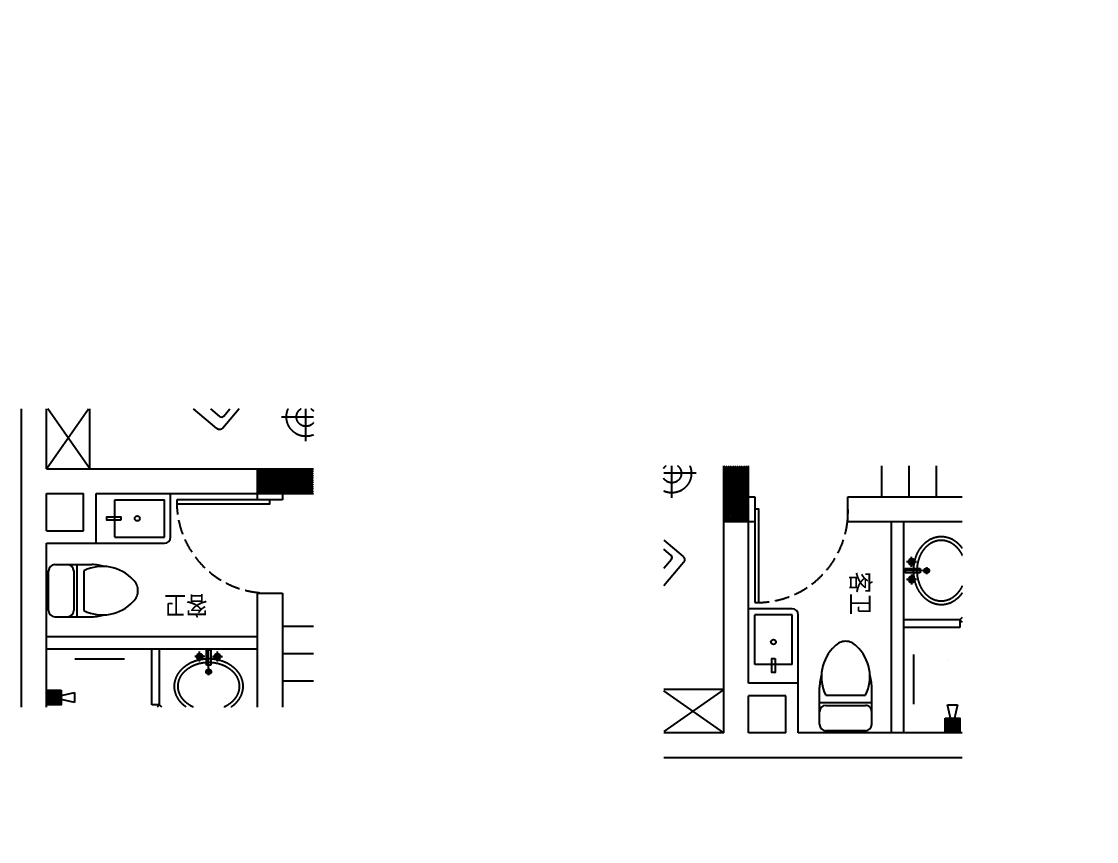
# Model space of a CAD drawing. Extents: x 468514 to 728049, y -74127 to 69080.
# Drawn here: x 632424 to 641075, y 12590 to 19190 of the extents above; entities that cross this region are included whole.
import ezdxf
from ezdxf.xclip import XClip

# ---------------------------------------------------------------- set-up
doc = ezdxf.new("R2010")
doc.units = 0
doc.header["$LTSCALE"] = 500
doc.header["$MEASUREMENT"] = 0
doc.header["$XCLIPFRAME"] = 0
doc.linetypes.add('2016_013_AOR_L23$0$PLAN B3.1$0${ Tapered Dash }', pattern=[10, 4, -1, 1.5, -1, 1.5, -1])
doc.linetypes.add('DASH', pattern=[0.35, 0.25, -0.1])
for name, color, linetype in [('Door 门', 107, 'Continuous'), ('E 立面标注尺寸', 9, 'Continuous'), ('P-Furniture 家具', 153, 'Continuous'), ('P-Make furniture 固定制作', 154, 'Continuous'), ('P-N wall 新建隔墙', 241, 'Continuous'), ('P-O wall 原始墙体', 245, 'Continuous'), ('P-Stair 楼梯（原建筑设备）', 159, 'Continuous'), ('P-Text  平面文字', 9, 'Continuous'), ('P-Ware 洁具', 153, 'Continuous')]:
    doc.layers.add(name, color=color, linetype=linetype)
doc.styles.add('PDC DIM', font='PMingLiU-ExtB.ttf', dxfattribs={"width": 0.85})

# ---------------------------------------------------------------- blocks, each defined once
blk = doc.blocks.new('A$C437E590E')
at = {"color": 8, "linetype": 'ByBlock'}
for p, q in [((243.4, 461.6), (164, 461.5)), ((202.4, 421.9), (202.4, 501.2)), ((274.8, 313.2), (274.7, 509.9)), ((306.1, 461.6), (385.5, 461.5)), ((347.1, 421.9), (347.1, 501.2)), ((275, 368.1), (275, 311.8)), ((246.9, 339.9), (303.1, 339.9))]:
    blk.add_line(p, q, dxfattribs=at)
at = {"linetype": 'ByBlock'}
for p, q in [((256.9, 392.6), (256.9, 514.1)), ((292.6, 514.1), (256.9, 514.1)), ((292.6, 514.1), (292.6, 392.6)), ((292.6, 392.6), (256.9, 392.6))]:
    blk.add_line(p, q, dxfattribs=at)
for centre, radius in [((203.7, 461.5), 25), ((203.7, 461.5), 17.9), ((345.8, 461.5), 25), ((345.8, 461.5), 17.9)]:
    blk.add_circle(centre, radius, dxfattribs=at)
at = {"color": 8, "linetype": 'ByBlock'}
for radius in [19.5, 11.9]:
    blk.add_circle((275, 339.9), radius, dxfattribs=at)
at = {"linetype": 'ByBlock'}
blk.add_ellipse((275, 222.4), major_axis=(-275, 0), ratio=0.809091, dxfattribs=at)
at = {"color": 8, "linetype": 'ByBlock'}
blk.add_ellipse((275, 222.4), major_axis=(-246, 0), ratio=0.786583, dxfattribs=at)
blk = doc.blocks.new('A$C17F62748')
at = {"linetype": 'ByBlock'}
for p, q in [((60, 49.6), (19, 226.7)), ((19, 226.7), (101, 226.7)), ((101, 226.7), (60, 49.6)), ((120, 0), (0, 120)), ((0, 0), (120, 120)), ((18, 102), (102, 102)), ((18, 90), (102, 90)), ((18, 78), (102, 78)), ((18, 66), (102, 66)), ((18, 54), (102, 54)), ((18, 42), (102, 42)), ((18, 30), (102, 30)), ((99.4, 27.6), (20.6, 27.6)), ((20.6, 27.6), (20.6, 0)), ((51.2, 58.9), (51.2, 27.6)), ((68.8, 58.9), (68.8, 27.6)), ((99.4, 0), (99.4, 27.6))]:
    blk.add_line(p, q, dxfattribs=at)
for points in [[(0, 120), (120, 120), (120, 0), (0, 0)], [(12, 108), (108, 108), (108, 12), (12, 12)], [(18, 102), (102, 102), (102, 18), (18, 18)]]:
    blk.add_lwpolyline(points, close=True, dxfattribs=at)
blk = doc.blocks.new('asdfsdafa3')
for p, q in [((201603.3, -49206.7), (201707.3, -49206.7)), ((201707.3, -49206.7), (201901.1, -49206.7)), ((201781.6, -49206.7), (201781.6, -49626.7)), ((201553.7, -49577.2), (201553.7, -49256.2)), ((201756.8, -49256.2), (201756.8, -49577.2)), ((201839, -49256.2), (201839, -49577.2)), ((201603.3, -49626.7), (201707.3, -49626.7)), ((201707.3, -49626.7), (201901.1, -49626.7))]:
    blk.add_line(p, q)
for centre, radius, start, end in [((201603.3, -49256.2), 49.5, 90, 180), ((201707.3, -49256.2), 49.5, 0, 90), ((201988.1, -49558.2), 336.8, 42.83063, 116.27775), ((201885.5, -49706.4), 499.9, 75.87951, 88.2029), ((202157.1, -49415.6), 116.3, 359.45023, 47.91264), ((202157.1, -49417.8), 116.3, 312.08736, 0.54977), ((201988.1, -49275.2), 336.8, 243.72225, 317.16937), ((201603.3, -49577.2), 49.5, 180, 270), ((201707.3, -49577.2), 49.5, 270, 0), ((201885.5, -49127.1), 499.9, 271.7971, 284.12049)]:
    blk.add_arc(centre, radius, start, end)
blk = doc.blocks.new('fffg')
blk.add_lwpolyline([(143.1, 669.9), (109, 669.9), (109, -130.1), (143.1, -130.1)], close=True)
at = {"color": 8, "linetype": 'DASH'}
blk.add_arc((123.2, -110.2), 780.4, 88.54208, 181.45792, dxfattribs=at)
blk = doc.blocks.new('A$C0AB02AF0')
at = {"layer": 'P-O wall 原始墙体'}
h = blk.add_hatch(dxfattribs=at)
h.set_pattern_fill('ANSI31', color=256, scale=100, style=0)
h.set_pattern_definition([(45, (-208763.564, 5386.939), (-8.8388348, 8.8388348), [])])
h.paths.add_polyline_path([(8252.1, 6096.3), (8052.1, 6096.3), (7352.1, 6096.3), (7352.1, 5896.3), (8152.1, 5896.3), (8252.1, 5896.3)])
at = {"layer": 'P-Furniture 家具', "linetype": 'ByBlock'}
for p, q in [((9042.1, 7796.3), (9452.1, 8206.3)), ((9042.1, 7796.3), (9042.1, 7346.3)), ((9042.1, 7796.3), (9102.1, 7796.3)), ((9102.1, 7796.3), (9102.1, 7346.3)), ((9552.1, 6496.3), (9002.1, 6496.3)), ((8952.1, 6446.3), (8952.1, 6096.3)), ((9002.1, 6446.3), (9002.1, 6146.3)), ((9402.1, 6446.3), (9002.1, 6446.3)), ((9402.1, 6446.3), (9402.1, 6146.3)), ((9402.1, 6146.3), (9002.1, 6146.3)), ((7862.5, 5674.9), (7862.5, 5282.2)), ((8058.8, 5478.5), (7666.1, 5478.5))]:
    blk.add_line(p, q, dxfattribs=at)
at = {"layer": 'P-Furniture 家具', "color": 8, "linetype": '2016_013_AOR_L23$0$PLAN B3.1$0${ Tapered Dash }'}
blk.add_line((9721.8, 7426.3), (9321.8, 7426.3), dxfattribs=at)
at = {"layer": 'P-Furniture 家具'}
for p, q in [((8523.9, 5472.1), (8465.9, 5403.2)), ((8523.9, 5472.1), (8465.9, 5403.2)), ((8555.6, 5474.8), (9046.9, 5060.8))]:
    blk.add_line(p, q, dxfattribs=at)
at = {"layer": 'P-Furniture 家具', "color": 8, "linetype": '2016_013_AOR_L23$0$PLAN B3.1$0${ Tapered Dash }', "const_width": 0.03}
blk.add_lwpolyline([(9321.8, 7346.3), (9721.8, 7346.3), (9721.8, 7646.3, 0.414214), (9671.8, 7696.3), (9371.8, 7696.3, 0.414214), (9321.8, 7646.3)], format="xyb", close=True, dxfattribs=at)
at = {"layer": 'P-Furniture 家具', "linetype": 'ByBlock'}
blk.add_lwpolyline([(9352.1, 6309.3), (9465.1, 6309.3), (9465.1, 6283.3), (9352.1, 6283.3)], close=True, dxfattribs=at)
at = {"layer": 'P-Furniture 家具'}
blk.add_lwpolyline([(8218.1, 5100.3), (8187.9, 5125.7, -0.414214), (8185.2, 5157.4), (8531.6, 5568.5, -0.414214), (8579.1, 5572.6), (9139.3, 5100.6, -0.198912), (9151.2, 5077.7, -0.198912), (9143.4, 5053.1), (8797, 4642, -0.414214), (8765.3, 4639.3), (8739.5, 4661), (8564, 4452.6, -0.414214), (8516.4, 4448.6), (8046.6, 4844.4, -0.414214), (8042.5, 4892), (8218.1, 5100.3)], format="xyb", dxfattribs=at)
at = {"layer": 'P-Furniture 家具', "linetype": 'ByBlock'}
for centre, radius in [((9220.4, 6296.3), 20), ((7862.5, 5478.5), 157), ((7862.5, 5478.5), 76.4)]:
    blk.add_circle(centre, radius, dxfattribs=at)
for centre, radius, start, end in [((9452.1, 8256.3), 616.2, 200.45704, 228.28924), ((9002.1, 6446.3), 50, 90, 180)]:
    blk.add_arc(centre, radius, start, end, dxfattribs=at)
at = {"layer": 'P-Furniture 家具'}
blk.add_arc((8541.1, 5457.6), 22.5, 49.88568, 139.88568, dxfattribs=at)
blk.add_arc((8541.1, 5457.6), 22.5, 49.88568, 139.88568, dxfattribs=at)
at = {"layer": 'P-Make furniture 固定制作'}
for p, q in [((9602.1, 5896.3), (9602.1, 2396.3)), ((9602.1, 5896.3), (9952.1, 5396.3)), ((9952.1, 5896.3), (9602.1, 5396.3))]:
    blk.add_line(p, q, dxfattribs=at)
at = {"layer": 'P-N wall 新建隔墙'}
for p, q in [((9952.1, 7346.3), (8252.1, 7346.3)), ((9952.1, 7246.3), (8252.1, 7246.3))]:
    blk.add_line(p, q, dxfattribs=at)
at = {"layer": 'P-O wall 原始墙体'}
for p, q in [((8052.1, 6896.3), (8052.1, 8896.3)), ((8252.1, 8896.3), (8252.1, 6896.3)), ((9952.1, 8896.3), (9952.1, 6496.3)), ((10152.1, 8896.3), (10152.1, 6396.3)), ((8252.1, 6896.3), (8052.1, 6896.3)), ((9952.1, 6496.3), (9552.1, 6496.3)), ((9552.1, 6496.3), (9552.1, 6096.3)), ((9952.1, 6396.3), (9652.1, 6396.3)), ((9652.1, 6396.3), (9652.1, 6096.3)), ((9952.1, 6396.3), (9952.1, 6096.3)), ((10152.1, 6396.3), (10152.1, 5996.3)), ((8052.1, 6096.3), (8052.1, 6146.3)), ((8052.1, 6146.3), (8252.1, 6146.3)), ((8252.1, 6146.3), (8252.1, 6096.3)), ((8052.1, 6096.3), (7352.1, 6096.3)), ((9552.1, 6096.3), (8252.1, 6096.3)), ((8252.1, 6096.3), (8252.1, 5896.3)), ((9952.1, 6096.3), (9652.1, 6096.3)), ((10152.1, 5996.3), (10152.1, 2296.3)), ((8152.1, 5896.3), (7352.1, 5896.3)), ((9652.1, 5896.3), (8152.1, 5896.3)), ((9952.1, 5896.3), (9652.1, 5896.3)), ((9952.1, 5896.3), (9952.1, 2396.3))]:
    blk.add_line(p, q, dxfattribs=at)
blk.add_lwpolyline([(8252.1, 6096.3), (8052.1, 6096.3)], dxfattribs=at)
at = {"layer": 'P-Stair 楼梯（原建筑设备）'}
for p, q in [((7252.1, 7606.3), (8052.1, 7606.3)), ((7252.1, 7386.3), (8052.1, 7386.3)), ((7252.1, 7166.3), (8052.1, 7166.3))]:
    blk.add_line(p, q, dxfattribs=at)
at = {"layer": 'Door 门', "xscale": 0.9375, "yscale": 0.9375, "zscale": 0.9375, "rotation": 269.9999999999999}
blk.add_blockref('fffg', (8274.1, 6280.4), dxfattribs=at)
at = {"layer": 'P-Furniture 家具', "linetype": 'ByBlock', "rotation": 180.0000000032198}
blk.add_blockref('asdfsdafa3', (211488.1, -42539.3), dxfattribs=at)
at = {"layer": 'P-Ware 洁具', "color": 1, "linetype": 'ByBlock', "rotation": 179.9999999999999}
blk.add_blockref('A$C437E590E', (8920.8, 7869.4), dxfattribs=at)
at = {"layer": 'P-Ware 洁具', "linetype": 'ByBlock', "rotation": 90.00000000000001}
blk.add_blockref('A$C17F62748', (9952.1, 7677.2), dxfattribs=at)
at = {"layer": 'P-Text  平面文字', "insert": (8654.2, 7071.7), "char_height": 150, "attachment_point": 1, "style": 'PDC DIM'}
blk.add_mtext_dynamic_manual_height_columns('客卫', width=893.426, gutter_width=1750, heights=[0], dxfattribs=at)

msp = doc.modelspace()

# ---------------------------------------------------------------- block references
at = {"layer": 'E 立面标注尺寸'}
ref = msp.add_blockref('A$C0AB02AF0', (642575.6, 21486), dxfattribs=dict(at, rotation=180))
XClip(ref).set_block_clipping_path([(7802.1240428119, 5413.0128121391), (10471.6240428119, 7814.0128121391)])
ref = msp.add_blockref('A$C0AB02AF0', (632179, 23415.6), dxfattribs=dict(at, rotation=270))
XClip(ref).set_block_clipping_path([(7802.1240428119, 5413.0128121391), (10471.6240428119, 7814.0128121391)])

doc.saveas('drawing.dxf')
